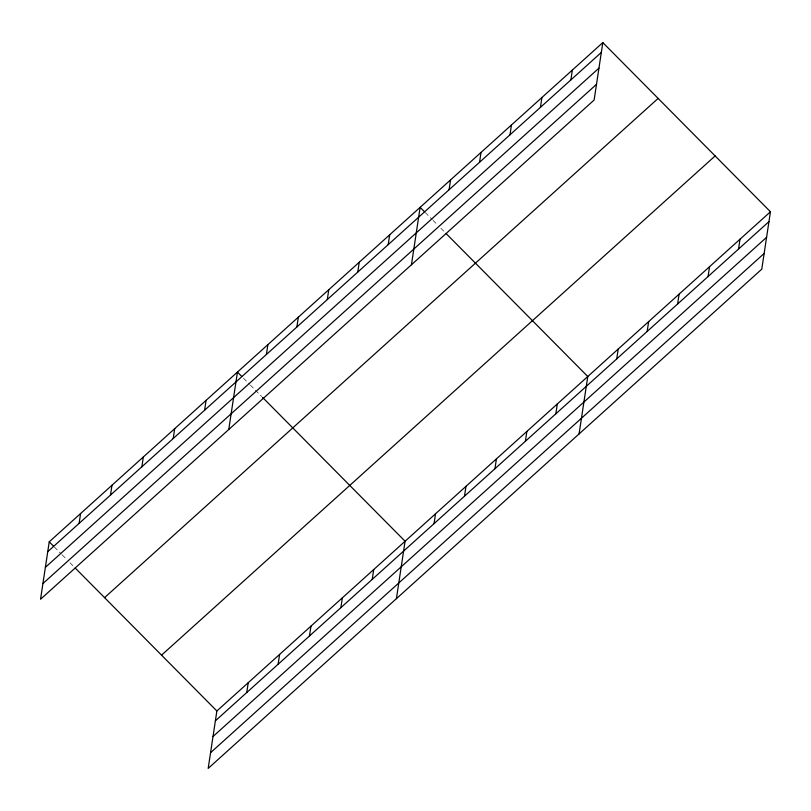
<?xml version="1.0" encoding="UTF-8"?>
<svg xmlns="http://www.w3.org/2000/svg" width="811" height="811" viewBox="0 0 811 811"><rect width="100%" height="100%" fill="white"/><g stroke="black" fill="none" stroke-linecap="round" stroke-linejoin="round"><path stroke-width="0.61" stroke-dasharray="4.05 3.04" d="M425.319 212.573L432.233 219.548M433.094 220.42L437.423 224.779M440.88 228.266L444.337 231.753M243.503 378.179L249.555 384.292M250.417 385.164L261.659 396.498M54.418 547.05L61.332 554.025M62.204 554.896L66.522 559.255M69.979 562.753L74.298 567.112"/><path stroke-width="1.22" d="M602.816 42.588L49.238 541.819L40.55 599.238L594.128 100.017L602.816 42.588L770.45 211.762L761.762 269.181L208.184 768.412L216.872 710.983L770.45 211.762M79.113 523.379L80.603 513.525M110.489 495.085L111.979 485.231M141.854 466.801L143.344 456.948M173.219 438.508L174.71 428.654M204.595 410.224L206.085 400.37M228.763 429.506L237.451 372.077L241.769 376.436M266.403 354.478L267.894 344.624M296.856 327.015L298.347 317.162M246.747 692.543L248.237 682.69M327.299 299.563L328.79 289.709M278.122 664.26L279.613 654.406M357.752 272.101L359.243 262.247M309.488 635.966L310.978 626.112M388.195 244.648L389.685 234.795M340.863 607.682L342.354 597.829M411.451 264.761L420.128 207.332L424.457 211.691M372.229 579.389L373.719 569.535M449.091 189.733L450.581 179.88M396.407 598.67L405.084 541.241L262.521 397.37M479.534 162.271L481.024 152.417M434.047 523.642L435.537 513.789M509.987 134.819L511.477 124.965M464.49 496.18L465.98 486.326M540.43 107.356L541.92 97.502M494.943 468.728L496.433 458.874M570.873 79.904L572.363 70.05M525.386 441.265L526.876 431.411M555.829 413.813L557.319 403.959M579.084 433.926L587.772 376.507L446.06 233.507M616.725 358.898L618.215 349.044M647.168 331.446L648.658 321.592M677.621 303.983L679.111 294.129M708.064 276.531L709.554 266.677M738.517 249.068L740.007 239.215M47.748 551.673L601.326 52.441M45.375 567.365L598.944 68.144M42.922 583.545L596.501 84.324M104.558 597.636L658.137 98.415M161.551 655.156L715.13 155.935M215.381 720.837L768.96 221.616M213.009 736.53L766.588 237.309M210.566 752.709L764.134 253.488M49.238 541.819L53.556 546.178M75.17 567.984L216.872 710.983"/></g></svg>
